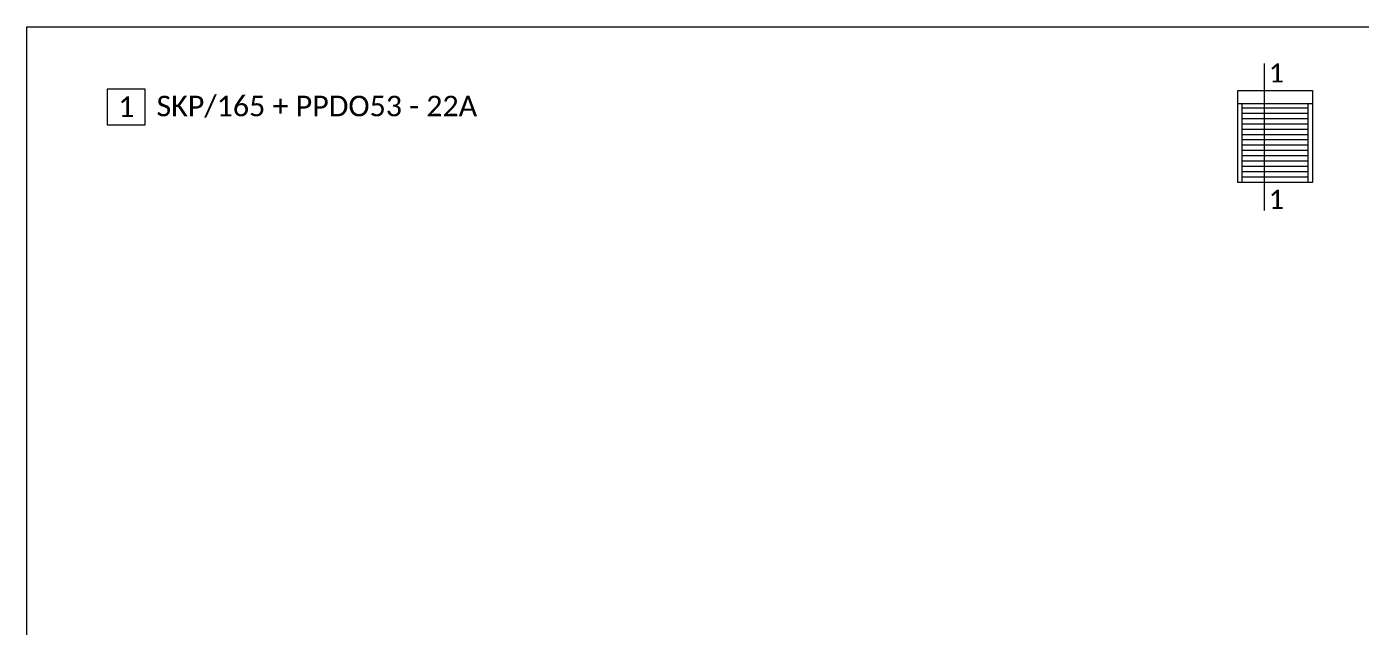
# Model space of a CAD drawing. Header units: millimetres. Extents: x 0 to 7790, y 0 to 17467.
# Drawn here: x 2645 to 3620, y 7607 to 8045 of the extents above; entities that cross this region are included whole.
import ezdxf

# ---------------------------------------------------------------- set-up
doc = ezdxf.new("R2010")
doc.units = ezdxf.units.MM
for name, color, linetype, lineweight in [('_MB_ramka_0.15', 124, 'Continuous', 15), ('_MB_tekst_0.25', 40, 'Continuous', 25), ('_MB_widokowa_0.15', 153, 'Continuous', 15)]:
    doc.layers.add(name, color=color, linetype=linetype, lineweight=lineweight)
doc.styles.add('_MB_Calibri_Light_2.5', font='calibril.ttf', dxfattribs={"height": 2.5})

msp = doc.modelspace()

# ---------------------------------------------------------------- linework, layer by layer
at = {"layer": '_MB_ramka_0.15'}
msp.add_lwpolyline([(2645, 8045), (5145, 8045), (5145, 5445), (2645, 5445), (2645, 8045)], dxfattribs=at)
msp.add_lwpolyline([(2703.726, 7973.4), (2731.726, 7973.4), (2731.726, 7999.4), (2703.726, 7999.4)], close=True, dxfattribs=at)
at = {"layer": '_MB_widokowa_0.15'}
for points in [[(3549.684, 8018.216), (3549.684, 7938.591)], [(3530.446, 7988.997), (3585.046, 7988.997)], [(3533.596, 7931.142), (3533.596, 7988.997)], [(3581.896, 7985.532), (3533.596, 7985.532)], [(3581.896, 7931.142), (3581.896, 7988.997)], [(3581.896, 7981.647), (3533.596, 7981.647)], [(3581.896, 7977.762), (3533.596, 7977.762)], [(3581.896, 7973.877), (3533.596, 7973.877)], [(3581.896, 7969.992), (3533.596, 7969.992)], [(3581.896, 7966.107), (3533.596, 7966.107)], [(3581.896, 7962.222), (3533.596, 7962.222)], [(3581.896, 7958.337), (3533.596, 7958.337)], [(3581.896, 7954.452), (3533.596, 7954.452)], [(3581.896, 7950.567), (3533.596, 7950.567)], [(3581.896, 7946.682), (3533.596, 7946.682)], [(3581.896, 7942.797), (3533.596, 7942.797)], [(3581.896, 7938.912), (3533.596, 7938.912)], [(3549.684, 7938.591), (3549.684, 7910.591)], [(3581.896, 7935.027), (3533.596, 7935.027)]]:
    msp.add_lwpolyline(points, dxfattribs=at)
msp.add_lwpolyline([(3530.446, 7998.447), (3585.046, 7998.447), (3585.046, 7931.142), (3530.446, 7931.142)], close=True, dxfattribs=at)

# ---------------------------------------------------------------- texts
at = {"layer": '_MB_tekst_0.25', "char_height": 15, "style": '_MB_Calibri_Light_2.5'}
for s, insert, width, attachment_point in [('SKP/165 + PPDO53 - 22A', (2739.913, 7986.558), 248.88706, 4), ('{\\fCalibri Light|b0|i0|c238|p34;1}', (2717.873, 7986.558), 19.52774, 5)]:
    msp.add_mtext(s, dxfattribs=dict(at, insert=insert, width=width, attachment_point=attachment_point))
at = {"layer": '_MB_widokowa_0.15', "char_height": 14, "width": 13.66942, "attachment_point": 4, "style": '_MB_Calibri_Light_2.5'}
for insert in [(3553.076, 8011.265), (3553.076, 7918.911)]:
    msp.add_mtext('{\\fCalibri Light|b0|i0|c238|p34;1}', dxfattribs=dict(at, insert=insert))

doc.saveas('drawing.dxf')
